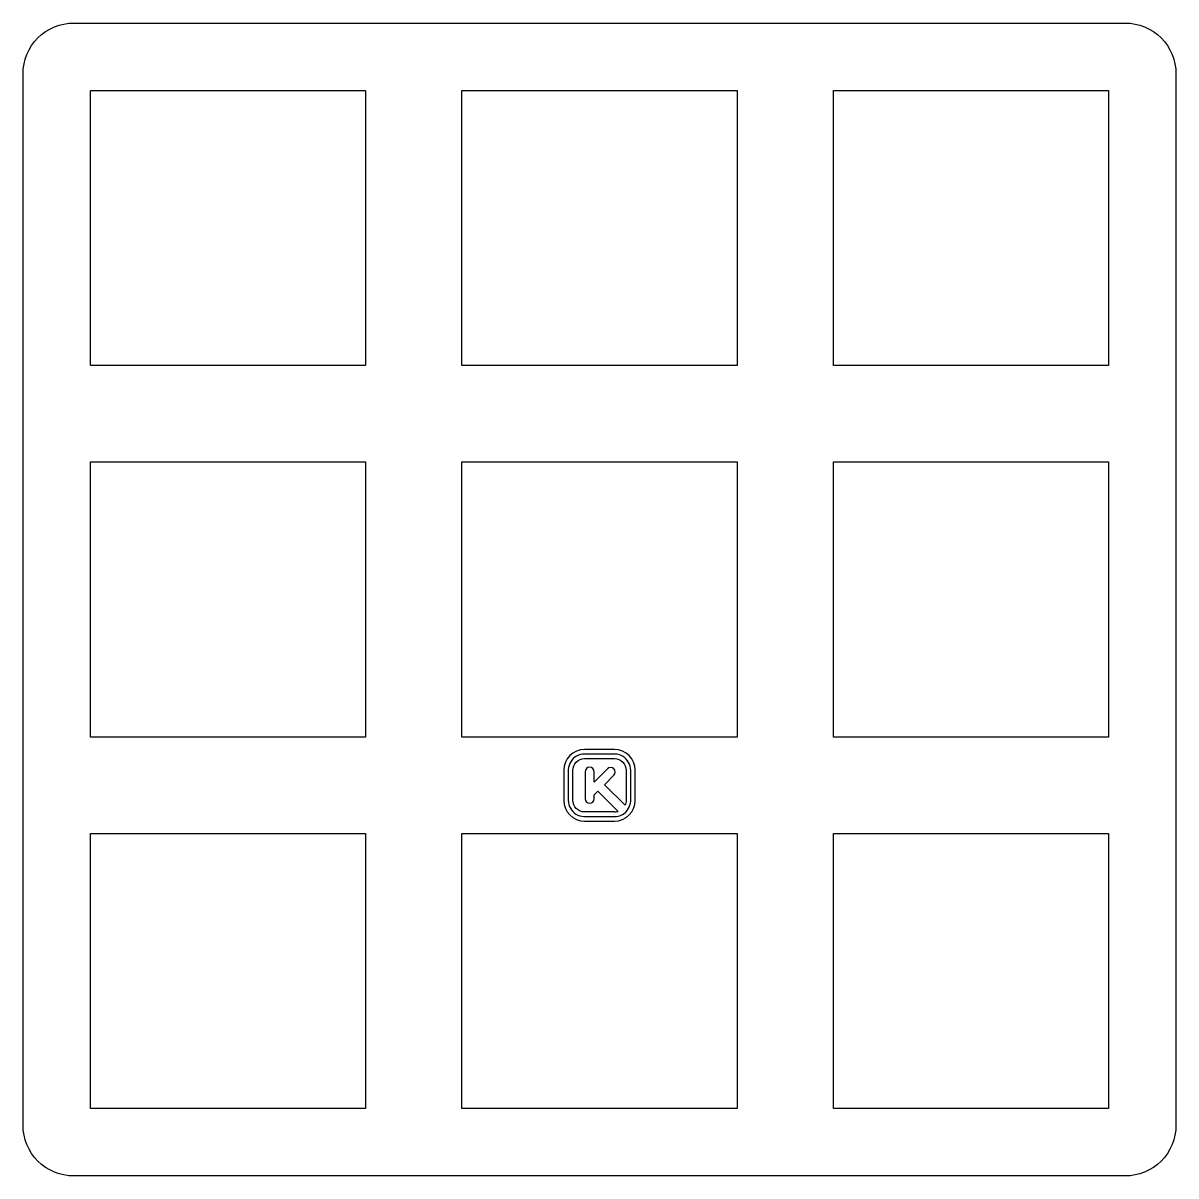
# Model space of a CAD drawing. Header units: millimetres. Extents: x -29.6 to 29.6, y -29.6 to 29.6.
import ezdxf

# ---------------------------------------------------------------- set-up
doc = ezdxf.new("R2010")
doc.units = ezdxf.units.MM
doc.header["$MEASUREMENT"] = 0

msp = doc.modelspace()

# ---------------------------------------------------------------- linework, layer by layer
for p, q in [((0.765, -7.69), (-0.765, -7.69)), ((0.765, -7.924), (-0.765, -7.924)), ((-0.765, -8.158), (0.765, -8.158)), ((-1.835, -8.76), (-1.835, -10.29)), ((-1.601, -8.76), (-1.601, -10.29)), ((-1.367, -10.29), (-1.367, -8.76)), ((-0.74, -8.836), (-0.74, -10.216)), ((-0.273, -9.359), (-0.273, -8.836)), ((0.407, -8.679), (-0.244, -9.33)), ((1.367, -8.76), (1.367, -10.29)), ((1.602, -10.29), (1.602, -8.76)), ((1.835, -10.29), (1.835, -8.76)), ((-0.244, -9.33), (-0.273, -9.359)), ((0.252, -9.496), (0.738, -9.01)), ((-0.273, -10.021), (-0.078, -9.826)), ((-0.273, -10.216), (-0.273, -10.021)), ((-0.078, -9.826), (0.957, -10.861)), ((1.308, -10.551), (0.252, -9.496)), ((0.765, -10.893), (-0.765, -10.893)), ((-0.765, -11.127), (0.765, -11.127)), ((-0.765, -11.361), (0.765, -11.361))]:
    msp.add_line(p, q)
msp.add_lwpolyline([(-26.95, 29.55), (26.95, 29.55, -0.414214), (29.55, 26.95), (29.55, -26.95, -0.414214), (26.95, -29.55), (-26.95, -29.55, -0.414214), (-29.55, -26.95), (-29.55, 26.95, -0.414214)], format="xyb", close=True)
at = {"linetype": 'Continuous'}
for points in [[(-26.1, 26.1), (-12, 26.1), (-12, 12), (-26.1, 12)], [(-7.05, 26.1), (7.05, 26.1), (7.05, 12), (-7.05, 12)], [(12, 26.1), (26.1, 26.1), (26.1, 12), (12, 12)], [(-26.1, 7.05), (-12, 7.05), (-12, -7.05), (-26.1, -7.05)], [(-7.05, 7.05), (7.05, 7.05), (7.05, -7.05), (-7.05, -7.05)], [(12, 7.05), (26.1, 7.05), (26.1, -7.05), (12, -7.05)], [(-26.1, -12), (-12, -12), (-12, -26.1), (-26.1, -26.1)], [(-7.05, -12), (7.05, -12), (7.05, -26.1), (-7.05, -26.1)], [(12, -12), (26.1, -12), (26.1, -26.1), (12, -26.1)]]:
    msp.add_lwpolyline(points, close=True, dxfattribs=at)
msp.add_ellipse((0.732, -10.055), major_axis=(-0.115, 0.832), ratio=0.842853, start_param=3.025893, end_param=3.301247)
for points in [[(-0.765, -7.69), (-1.355, -7.69), (-1.835, -8.17), (-1.835, -8.76)], [(-1.367, -8.76), (-1.367, -8.428), (-1.097, -8.158), (-0.765, -8.158)], [(1.835, -8.76), (1.835, -8.17), (1.355, -7.69), (0.765, -7.69)], [(0.765, -8.158), (1.097, -8.158), (1.367, -8.428), (1.367, -8.76)], [(0.738, -8.679), (0.647, -8.588), (0.499, -8.588), (0.407, -8.679)], [(0.738, -9.01), (0.83, -8.918), (0.83, -8.77), (0.738, -8.679)], [(-1.835, -10.29), (-1.835, -10.88), (-1.355, -11.361), (-0.765, -11.361)], [(-0.765, -10.893), (-1.097, -10.893), (-1.367, -10.623), (-1.367, -10.29)], [(0.765, -11.361), (1.355, -11.361), (1.835, -10.88), (1.835, -10.29)], [(1.367, -10.29), (1.367, -10.384), (1.346, -10.472), (1.308, -10.551)]]:
    msp.add_open_spline(points, degree=3)
for points, knots in [([(-0.765, -7.924), (-0.914, -7.924), (-1.053, -7.963), (-1.418, -8.169), (-1.587, -8.424), (-1.601, -8.734), (-1.601, -8.747), (-1.601, -8.76)], [1, 1, 1, 1, 1.322308, 1.322308, 1.971905, 1.971905, 2, 2, 2, 2]), ([(1.602, -8.76), (1.602, -8.611), (1.563, -8.472), (1.357, -8.107), (1.101, -7.939), (0.791, -7.924), (0.778, -7.924), (0.765, -7.924)], [7, 7, 7, 7, 7.32248, 7.32248, 7.971802, 7.971802, 8, 8, 8, 8]), ([(-0.273, -8.836), (-0.273, -8.707), (-0.377, -8.602), (-0.635, -8.602), (-0.74, -8.707), (-0.74, -8.836)], [8, 8, 8, 8, 9, 9, 10, 10, 10, 10]), ([(-1.601, -10.29), (-1.601, -10.44), (-1.562, -10.579), (-1.356, -10.944), (-1.1, -11.113), (-0.79, -11.127), (-0.777, -11.127), (-0.765, -11.127)], [3, 3, 3, 3, 3.322681, 3.322681, 3.972684, 3.972684, 4, 4, 4, 4]), ([(-0.74, -10.216), (-0.74, -10.345), (-0.635, -10.449), (-0.377, -10.449), (-0.273, -10.345), (-0.273, -10.216)], [11, 11, 11, 11, 12, 12, 13, 13, 13, 13]), ([(0.765, -11.127), (0.915, -11.127), (1.053, -11.088), (1.418, -10.882), (1.587, -10.627), (1.601, -10.317), (1.602, -10.304), (1.602, -10.29)], [5, 5, 5, 5, 5.322452, 5.322452, 5.97082, 5.97082, 6, 6, 6, 6])]:
    msp.add_open_spline(points, degree=3, knots=knots)

doc.saveas('drawing.dxf')
